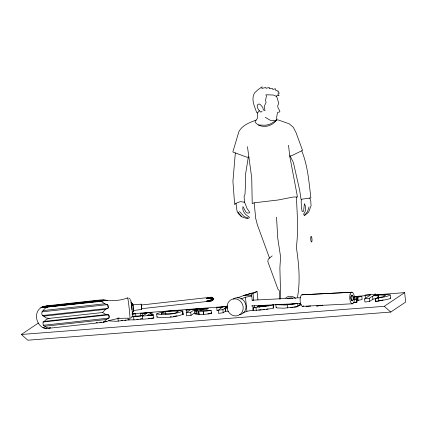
<?xml version="1.0" encoding="UTF-8"?>
<svg xmlns="http://www.w3.org/2000/svg" width="427" height="427" viewBox="0 0 427 427"><rect width="100%" height="100%" fill="white"/><g stroke="black" fill="none" stroke-linecap="round" stroke-linejoin="round"><path stroke-width="0.64" d="M130.998 303.122L131.057 302.732L132.792 304.216L132.989 305.775M133.261 308.054C134.745 309.009 132.156 315.035 132.167 311.907M131.03 302.77L132.653 303.907L132.674 304.616M141.609 307.082L141.198 304.141L141.22 305.193M141.257 305.022L211.28 297.192C212.625 297.646 215.432 299.444 212.235 300.197M213.713 299.268L213.628 298.484L211.28 297.192M211.696 300.976L213.708 299.21L206.508 301.158L211.701 300.939L213.676 299.135L213.164 299.22M211.328 297.389L206.225 298.473L213.612 298.398M259.312 110.71L257.566 112.984L257.251 118.679L255.175 121.215L255.143 122.181C260.71 129.146 272.229 126.894 276.653 119.832M235.33 152.93L232.912 181.352L234.663 204.581L235.987 203.284L240.134 201.693L244.548 202.115L244.084 196.676L245.002 194.141L245.429 185.355L245.333 175.561L248.317 157.109M297.486 297.4C300.448 280.758 298.873 263.939 296.359 247.377C298.494 230.655 297.213 213.767 296.37 197.002M273.077 306.858L273.782 306.57L273.59 306.367M309.041 206.919L307.557 211.605L304.291 215.496L303.645 214.071C306.1 211.109 306.34 206.967 304.408 203.674L303.613 211.098L302.679 211.611L302.092 211.338L301.435 207.41L301.163 201.042L301.804 199.201L310.872 197.925C308.961 182.067 307.83 165.831 301.729 150.816L302.535 150.411L296.098 132.76L293.285 127.23L289.17 123.798L278.319 119.998L276.317 119.795L275.751 120.265L273.44 120.649L270.547 120.419L265.274 117.329M103.361 322.284L106.515 319.471L108.874 318.088L109.12 316.53L108.613 314.843L106.109 314.598L44.307 321.382L43.132 322.027C41.616 325.961 47.114 328.016 50.05 328.139L103.361 322.284L107.198 321.339L109.253 320.549L109.12 320.245L109.253 320.549M252.997 310.504L264.692 309.618L272.933 308.289L273.483 308.043L273.099 304.638M47.851 307.205L45.283 308.161C43.479 310.189 40.261 312.511 42.449 315.548L43.751 316.145L105.57 309.356L107.935 308.358L108.212 307.67L107.908 305.252L107.465 304.643L104.855 303.778L101.162 301.355L40.853 307.744C31.342 314.315 38.718 331.71 50.05 328.139M276.317 119.795L276.845 118.952L276.637 117.249L277.513 112.488L279.765 111.863L279.818 111.079L277.961 107.551L277.678 105.757L278.751 103.478L277.038 97.399L276.21 96.278L273.243 95.002L265.861 94.789L266.464 96.096L265.525 100.121L266.058 102.416L264.228 106.478L265.018 110.582L263.326 109.979L262.861 107.529L260.47 104.674L259.264 104.007L257.951 104.295L257.161 105.586L257.364 107.535L258.863 110.251L260.545 111.981L261.463 111.906L262.151 111.095M156.672 314.021L156.922 313.621C165.238 310.995 174.397 309.853 182.921 310.888L182.991 311.107C174.937 314.197 165.233 315.083 156.672 314.021L156.997 317.128C165.559 318.19 175.262 317.298 183.316 314.208L182.852 313.818M156.997 317.128L157.248 316.727M244.03 202.067L245.103 203.369L246.881 208.179L249.726 212.4L249.293 212.961L247.612 213.116L245.84 211.936L242.968 206.593C241.847 211.087 245.354 214.946 249.085 216.847L249.293 217.69L248.786 218.256L247.911 217.989L247.58 218.459L246.438 218.427L242.093 216.959L237.06 211.242L235.987 203.284M109.04 320.367L109.034 320.73L110.001 320.96L116.406 321.285L128.201 319.935L135.471 319.807L142.794 318.809M297.144 303.549L297.694 303.485L298.019 306.591L297.539 306.703L283.907 308.193L277.096 307.926L276.146 307.557L276.499 307.2M44.307 321.382L46.26 319.38L49.26 318.377L102.571 312.527L105.57 309.356M276.21 96.278L277.24 95.306L279.109 95.707L277.817 94.079L279.306 93.203L277.854 91.608L278.511 91.202L275.634 90.246L275.34 88.672L272.858 89.537L272.501 88.512L269.234 88.64L269.272 87.412L266.048 88.336L265.834 87.471L261.826 88.453L262.125 86.793L257.972 89.723L254.535 92.937C250.852 99.507 254.487 106.152 256.659 112.456L257.566 112.984M40.853 307.744L42.374 306.682L47.232 305.796L100.542 299.941C102.491 300.208 105.629 299.471 107.161 300.624L104.353 300.635L42.652 307.408M131.559 317.571L130.646 318.179M42.951 327.669L43.282 327.386M272.186 255.885L268.241 259.157L267.814 261.591L278.004 289.325L279.365 290.696L279.621 299.071M237.407 297.923L243.62 295.532L250.852 295.164L253.003 293.472L257.059 291.54L257.935 299.845M253.19 308.545L254.049 307.867M228.434 311.299L225.52 311.171L223.214 312.756L218.581 313.354L218.256 310.253L222.515 307.125L216.735 307.584L217.06 310.685L218.346 310.584M194.552 312.964L191.045 315.318L186.54 315.847L186.215 312.745L190.666 309.66L186.113 310.018L186.369 312.505M152.215 315.489L151.884 312.388L147.4 315.398L153.49 314.923L153.816 318.024L150.203 318.558A4.494 0.539 -6 0 1 148.932 318.718L142.666 319.236L142.34 316.135L143.082 315.617L131.441 316.957M218.256 310.253L222.883 309.65L225.194 308.064L227.468 308.139M285.695 298.035C288.449 295.34 292.933 295.847 295.623 298.372M375.413 294.892L404.657 292.618L405.65 302.054L390.758 312.052L27.862 340.207L21.35 334.474L38.451 322.999M186.215 312.745L190.72 312.212L195.027 309.34L202.814 308.934L203.93 309.217L194.616 310.755L194.936 313.861L202.526 314.582L211.45 313.535L211.125 310.434L206.454 310.829L199.772 310.162C202.345 309.527 207.111 310.007 208.429 308.395L201.144 308.481L186.113 310.018M273.232 304.889L268.471 305.983L253.441 307.504M273.483 308.043L272.981 307.675M361.802 296.397L356.999 297.395L357.324 300.501L362.128 299.498L361.802 296.397L354.148 296.706M376.481 298.404L372.936 299.183L369.558 301.451L364.92 302.017L364.594 298.911L370.743 294.79L365.117 295.201L365.443 298.302M364.594 298.911L369.227 298.35C373.582 294.465 380.217 294.518 385.56 295.569L383.254 296.69L375.434 298.404L375.76 301.51L386.648 299.541L389.787 298.713L390.657 297.987M375.904 295.959L375.707 294.096L373.556 295.543C379.107 295.009 384.807 293.525 390.331 294.886C386.366 297.352 380.281 297.4 375.434 298.404M21.35 334.474L384.247 306.319L404.657 292.618M287.44 298.74L288.428 298.131L291.47 297.945L292.735 298.318M276.093 120.66L269.773 124.289L265.797 125.234L258.292 125.015M356.999 297.395L357.682 297.128L354.213 297.107M357.324 300.501L357.618 300.394M301.729 150.816L291.838 155.604L289.725 156.095L297.475 197.007L293.413 197.002L278.19 199.991L254.193 202.814L252.213 203.599L251.733 177.862L247.452 146.669M353.892 299.402L356.646 298.943L356.972 302.049L353.572 302.599M141.641 308.55L141.62 307.477M133.694 310.498L141.78 309.399L141.572 306.997M240.908 298.985L245.434 297.245L251.759 296.018L252.229 300.491M242.952 312.826L246.913 311.299L253.238 310.077L252.768 305.604M213.708 299.21L206.508 301.158M127.684 297.918C121.535 300.208 114.239 301.158 107.407 300.346M45.668 306.319L47.232 305.796M109.52 320.453L118.428 318.371L127.566 318.174M297.694 303.485L285.359 305.027L276.05 304.67M318.371 305.759L319.305 305.567M176.981 315.783L173.229 316.514M251.439 293.344L243.62 295.532L257.059 291.54M132.146 314.491L135.653 313.648L135.978 316.749M381.887 300.24L383.019 299.941M256.147 120.131C249.779 122.394 242.232 125.266 238.901 131.569L232.843 152.007L246.902 157.227L248.989 157.04M299.722 304.857L301.259 304.542M317.181 305.999L316.653 306.132L322.684 305.118M377.527 301.142L378.487 300.95M375.76 301.51L376.294 301.377M101.162 301.355L104.353 300.635M379.656 300.72L381.327 300.357M319.866 305.454L320.981 305.225M194.942 313.861L195.667 313.754M207.81 297.816L211.264 297.245M165.569 311.678L162.324 312.607L161.262 313.583C166.599 313.445 173.997 314.896 178.331 311.475L175.353 311.102L165.569 311.678L165.831 314.16M266.587 309.212L268.039 308.934M301.804 199.201L301.035 199.345L299.695 190.309L293.376 162.506L290.141 155.999M227.26 307.573L225.381 307.824L227.404 306.485L216.735 307.584M365.117 295.201L375.707 294.096M153.49 314.923L142.34 316.135M217.06 310.685L218.368 310.493M299.786 303.506L299.994 305.401L298.361 305.62M304.558 215.176L305.22 215.085L308.7 212.043L311.064 205.734L310.76 200.978L309.735 198.053M140.536 316.065L140.275 313.583L151.884 312.388M356.646 298.943L353.956 299.322M356.385 302.14L354.282 302.428M356.972 302.049L356.39 302.135M125.944 320.138L124.924 320.271M295.783 303.741L289.479 304.334L282.69 304.264M210.986 313.541L211.45 313.535M211.125 310.434L202.201 311.48L194.611 310.76M140.248 319.038L142.154 318.798M306.042 306.565L310.675 306.004M210.281 313.637L207.874 313.882M298.019 306.591L293.84 307.136M299.994 305.401L298.895 305.486M42.342 306.698L104.033 299.93M41.184 307.461L106.627 300.277M43.244 310.541L104.855 303.778M41.979 311.833L107.465 304.643M132.461 304.894L141.198 304.141M42.449 315.548L107.935 308.358M141.673 308.673L210.762 301.088M43.132 322.027L108.613 314.843M43.389 325.273L108.874 318.088M44.888 326.233L106.515 319.471M43.485 327.856L44.808 327.712M44.851 328.336L46.821 328.123M49.447 327.835L50.76 327.69M96.043 322.716L97.356 322.572M99.982 322.284L101.295 322.139M103.265 321.926L106.547 321.563M262.888 309.66L264.756 309.468M297.832 305.593L298.398 305.535M118.599 318.019L119.197 317.96M378.007 298.217L378.53 298.169L378.205 295.062M140.275 313.583L146.963 313.05C143.082 316.887 137.286 316.049 132.311 316.183M292.815 307.232L290.84 307.371M132.018 313.93L135.653 313.648M148.334 318.457L150.16 318.312M151.382 318.216L153.816 318.024M261.191 309.794L258.623 309.997M132.151 313.765L227.196 306.389M354.143 296.541L365.443 295.66M122.533 320.512L121.076 320.586M138.145 319.231L136.891 319.3M170.085 316.781L171.312 316.695M352.126 292.228L302.476 294.769A5.829 2.359 87.1 0 0 300.165 301.435A5.829 2.359 87.1 0 0 303.645 305.876M301.857 294.801L351.512 292.265M252.101 300.213L300.4 297.747M251.599 305.94L300.56 303.442M302.455 306.335L352.718 303.768M209.305 300.875L210.468 300.832M206.225 298.473L213.644 298.569M357.164 300.133L357.799 300.16M213.084 298.436L213.617 298.425M49.26 318.377L46.111 317.95L43.751 316.145M241.789 216.617L241.058 216.393L238.213 213.436L237.898 212.198M247.911 217.989L244.111 216.542L239.526 211.472M128.773 298.057L130.454 299.396M106.109 314.598L102.571 312.527M384.247 306.319L390.758 312.052M250.852 295.164L251.759 296.018M107.022 300.32L107.161 300.624M269.528 258.095L257.417 224.97L255.656 218.208L254.193 202.814M390.315 295.201L390.593 298.356M141.278 304.878L141.518 306.495M141.753 309.41L141.577 308.417M132.904 305.209L132.792 304.216M311.833 237.978L311.993 239.323A2.85 0.624 85.6 0 1 311.299 241.799A2.85 0.624 85.6 0 1 310.755 237.231A2.85 0.624 85.6 0 1 311.827 237.93M132.957 305.262L133.304 308.15M131.404 304.659L131.991 309.762M107.908 305.252L108.212 307.67M211.504 298.665L211.637 299.93M133.08 306.469L133.171 307.243M288.54 145.239L289.725 156.095M378.317 295.052L378.578 297.539M378.578 297.907L378.904 301.014M377.81 295.1L378.135 298.206M375.6 298.409L375.925 301.515M375.493 298.414L375.819 301.515M372.568 296.108L372.894 299.215M369.227 298.35L369.558 301.451M357.858 297.261L358.184 300.368M357.308 297.368L357.634 300.469M356.476 299.017L356.801 302.124M287.291 304.899L287.617 308M275.821 304.456L276.146 307.557M273.568 304.718L273.739 306.597M260.593 306.661L260.47 305.412L268.54 305.369L264.43 306.362L257.145 306.864L259.173 305.508L259.365 307.371M255.96 307.323L256.285 310.424M253.003 293.472L253.745 300.501M254.278 305.615L254.481 307.531M253.024 308.785L253.216 310.648M245.434 297.245L246.913 311.299M225.291 308.043L225.621 311.15M225.44 311.203L225.114 308.102L225.403 311.224M222.883 309.65L223.214 312.756M211.178 312.26L211.306 313.498M203.455 311.406L203.786 314.512M203.375 311.411L203.706 314.518M203.279 311.422L203.61 314.523M197.21 309.137L197.338 310.381M196.692 309.18L196.826 310.424M196.836 311.08L197.162 314.181M195.924 310.968L196.249 314.075M195.032 309.335L195.219 311.203M190.72 312.212L191.045 315.318M182.724 311.379L183.034 314.496L182.687 311.406M161.539 313.034L161.673 314.272M150.907 313.044L151.169 315.526M142.362 313.407L142.623 315.889M133.555 311.48L133.443 310.119M132.653 303.907L132.765 305.268M133.64 316.839L133.966 319.946M128.917 318.131L129.103 319.994M128.004 318.072L128.201 319.935M117.921 318.078L118.247 321.179M133.341 308.838L133.4 309.543M109.018 315.366L109.189 317.48M276.536 217.194L277.742 238.138L280.576 256.798L279.877 268.007L280.736 299.012M233.19 299.033A8.663 7.964 67.6 0 1 245.392 303.309A8.663 7.964 67.6 0 1 239.398 314.72M127.588 297.961A10.381 0.395 83.7 0 1 129.146 308.022A10.381 0.395 83.7 0 1 129.84 318.419M130.731 300.987A7.526 0.288 83.7 0 1 131.874 307.75A7.526 0.288 83.7 0 1 132.253 314.811M198.699 311.262L199.009 314.368L198.699 311.262M353.22 297.32L353.081 296.621A2.85 1.153 87.1 0 0 351.175 296.05A2.872 1.164 87.1 0 0 351.768 300.651A2.872 1.164 87.1 0 0 353.284 298.174L353.097 296.717A2.872 1.164 87.1 0 0 351.181 296.055A2.85 1.153 87.1 0 0 351.795 300.597A2.85 1.153 87.1 0 0 353.278 298.062L353.22 297.32M227.164 305.609A8.663 7.964 67.6 0 0 238.09 315.532A8.663 7.964 67.6 0 0 240.182 301.024A8.663 7.964 67.6 0 0 227.164 305.609M350.06 294.571A5.829 2.359 87.1 0 0 352.104 303.8A5.829 2.359 87.1 0 0 354.18 295.671A5.829 2.359 87.1 0 0 350.06 294.571"/></g></svg>
